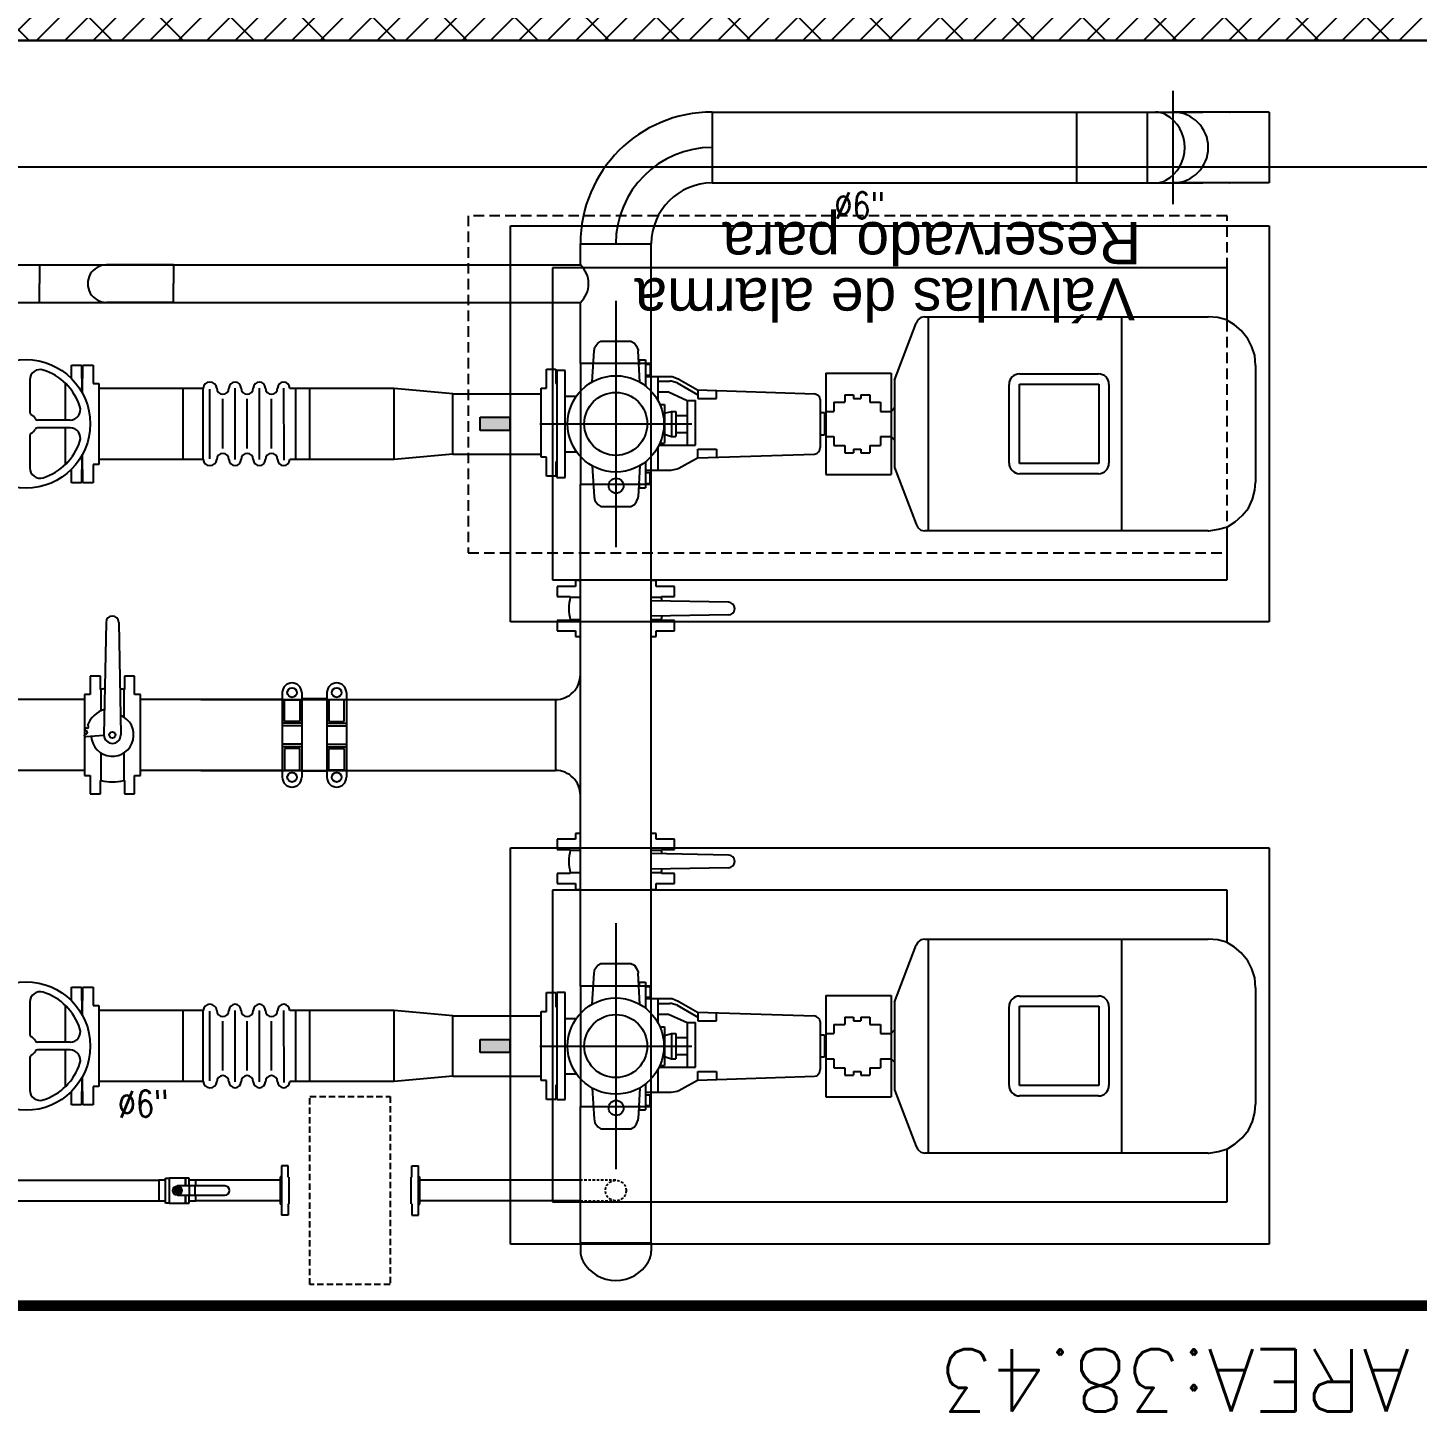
# Model space of a CAD drawing. Header units: millimetres. Extents: x 1478096 to 1808313, y 619971 to 762366.
# Drawn here: x 1517401 to 1520696, y 665550 to 668856 of the extents above; entities that cross this region are included whole.
import ezdxf

# ---------------------------------------------------------------- set-up
doc = ezdxf.new("R2010")
doc.units = ezdxf.units.MM
doc.header["$LTSCALE"] = 10
for name, pattern in [('CENTERX2', [4, 2.5, -0.5, 0.5, -0.5]), ('DASHED', [0.75, 0.5, -0.25]), ('HIDDEN', [0.19685, 0.11811, -0.07874])]:
    doc.linetypes.add(name, pattern=pattern)
for name, color, linetype in [('0_Estructura', 251, 'Continuous'), ('A-HATCH-BLOQUE', 241, 'Continuous'), ('COSTAN-CAM-EJES', 251, 'CENTERX2'), ('DC-ARQ-0 TEXTOS', 7, 'Continuous'), ('DC-ARQ-EQUIP. FIJO', 41, 'Continuous'), ('DC-ARQ-MURO BLOQUE', 181, 'Continuous')]:
    doc.layers.add(name, color=color, linetype=linetype)
doc.styles.add('COTAS', font='ROMANS.shx', dxfattribs={"width": 0.7})
doc.styles.get("Standard").update_dxf_attribs({"font": 'ARIAL.TTF'})

msp = doc.modelspace()

# ---------------------------------------------------------------- hatches: boundary and pattern name
at = {"layer": '0_Estructura'}
h = msp.add_hatch(dxfattribs=at)
h.set_pattern_fill('ANSI31', color=256, scale=37.5, angle=90, style=0)
h.set_pattern_definition([(135, (939091.97, 2624147.77), (-84.189901, -84.189901), [])])
h.paths.add_polyline_path([(1516295.045, 663826.47), (1525055.046, 663826.47), (1525055.046, 665324.185), (1524889.541, 665324.185), (1524889.541, 665824.185), (1524855.046, 665824.185), (1524855.046, 664026.47), (1516495.045, 664026.47), (1516495.046, 665824.185), (1516295.046, 665824.185)])
h.paths.add_polyline_path([(1516295.046, 665824.185), (1516495.046, 665824.185), (1516495.048, 668826.47), (1517495.048, 668826.47), (1517495.048, 672926.47), (1524855.046, 672926.47), (1524855.046, 665824.185), (1524889.541, 665824.185), (1524889.541, 666324.185), (1525055.046, 666324.185), (1525055.046, 673126.47), (1525055.046, 674325.343), (1524889.541, 674325.343), (1524889.541, 674825.343), (1524855.046, 674825.343), (1524855.046, 673126.47), (1517295.048, 673126.47), (1517295.048, 669026.47), (1516295.048, 669026.47)])
h.paths.add_polyline_path([(1522092.046, 675726.47), (1524855.046, 675726.47), (1524855.046, 675926.47), (1522092.046, 675926.47)], flags=17)
h.paths.add_polyline_path([(1524855.046, 679116.47), (1522092.046, 679116.47), (1522092.046, 678926.47), (1524855.046, 678926.47), (1524855.046, 674825.343), (1524889.541, 674825.343), (1524889.541, 675325.343), (1525055.046, 675325.343), (1525055.046, 680527.061), (1522092.045, 680527.061), (1522092.065, 680326.745), (1524855.046, 680327.033)])
h = msp.add_hatch(dxfattribs=at)
h.set_pattern_fill('ANSI31', color=256, scale=37.5, angle=-90, style=0)
h.set_pattern_definition([(315, (3472020.16, 1376323.13), (84.189901, 84.189901), [])])
h.paths.add_polyline_path([(1517495.048, 668826.47), (1524855.046, 668826.47), (1524855.046, 669026.47), (1517495.048, 669026.47)])
at = {"layer": 'A-HATCH-BLOQUE'}
h = msp.add_hatch(dxfattribs=at)
h.set_pattern_fill('ANSI31', color=256, scale=15, angle=180)
h.set_pattern_definition([(225, (3172020.15, 1376323.114), (33.6759605, -33.6759605), [])])
h.paths.add_polyline_path([(1517495.031, 669026.451), (1517495.031, 669301.068), (1517295.033, 669301.068), (1517295.033, 669026.451), (1516295.034, 669026.451), (1516295.031, 664046.451), (1516295.031, 663826.45), (1518734.535, 663826.451), (1518734.535, 664026.451), (1516495.031, 664026.451), (1516495.031, 668826.451), (1524895.032, 668826.451), (1524895.032, 665076.451), (1523095.04, 665076.451), (1523095.04, 664026.451), (1520734.535, 664026.451), (1520734.535, 663826.451), (1523347.081, 663826.451), (1523347.081, 664026.451), (1523295.04, 664026.451), (1523295.04, 664876.451), (1524895.032, 664876.522), (1524895.032, 664026.451), (1524847.081, 664026.45), (1524847.081, 663826.45), (1525095.037, 663826.451), (1525095.037, 664026.451), (1525095.037, 669026.451), (1525095.031, 680327.041), (1532495.033, 680327.036), (1532495.033, 681907.037), (1532295.033, 681907.037), (1532295.033, 680527.036), (1529200.03, 680527.038), (1529200.03, 681842.039), (1529000.03, 681842.039), (1529000.03, 680527.038), (1525095.031, 680527.041), (1525095.031, 685037.493), (1524895.031, 685037.493), (1524895.031, 684966.129), (1524895.031, 680527.041), (1522092.03, 680527.041), (1522092.03, 680116.451), (1522292.053, 680116.451), (1522292.053, 680326.746), (1524895.032, 680327.017), (1524895.032, 679116.451), (1522092.031, 679116.451), (1522092.031, 678926.451), (1524895.032, 678926.451), (1524895.032, 675926.451), (1522092.031, 675926.451), (1522092.031, 675726.451), (1524895.032, 675726.451), (1524895.032, 673126.451), (1522092.07, 673126.451), (1522092.07, 672926.451), (1523695.032, 672926.451), (1524895.032, 672926.451), (1524895.032, 669026.451)])
at = {"layer": 'DC-ARQ-EQUIP. FIJO'}
for points in [[(1518473.558, 667900.8), (1518473.558, 667932.05), (1518544.335, 667932.05), (1518544.335, 667900.8)], [(1518473.559, 666424.4), (1518473.559, 666455.65), (1518544.336, 666455.65), (1518544.336, 666424.4)]]:
    msp.add_hatch(color=256, dxfattribs=at).paths.add_polyline_path(points)

# ---------------------------------------------------------------- linework, layer by layer
at = {"layer": '0_Estructura'}
for p, q in [((1516495.048, 668826.47), (1524855.046, 668826.47)), ((1516795.048, 668526.47), (1524555.046, 668526.47))]:
    msp.add_line(p, q, dxfattribs=at)
at = {"layer": 'COSTAN-CAM-EJES', "const_width": 25}
msp.add_lwpolyline([(1478108.728, 665824.186), (1676824.92, 665824.186)], dxfattribs=at)
at = {"layer": 'DC-ARQ-EQUIP. FIJO', "ltscale": 0.3}
msp.add_line((1520116.846, 668706.426), (1520116.846, 668438.126), dxfattribs=at)
at = {"layer": 'DC-ARQ-EQUIP. FIJO'}
for p, q in [((1519024.046, 668656.425), (1520188.246, 668656.426)), ((1519024.046, 668656.425), (1520056.546, 668656.426)), ((1519024.046, 668656.425), (1519024.046, 668488.125)), ((1519888.246, 668656.426), (1520116.846, 668656.426)), ((1519888.246, 668656.426), (1519888.246, 668488.126)), ((1520056.546, 668488.126), (1520056.546, 668656.426)), ((1520056.546, 668656.426), (1520075.581, 668656.426)), ((1520345.446, 668656.426), (1520116.846, 668656.426)), ((1520250.825, 668656.426), (1520250.996, 668656.426)), ((1520345.446, 668656.426), (1520345.446, 668488.126)), ((1519024.046, 668488.125), (1520188.246, 668488.126)), ((1519024.046, 668488.125), (1520056.546, 668488.126)), ((1519888.246, 668488.126), (1520116.846, 668488.126)), ((1520056.546, 668488.126), (1520075.581, 668488.126)), ((1520345.446, 668488.126), (1520116.846, 668488.126)), ((1520250.842, 668488.126), (1520250.996, 668488.126)), ((1518711.296, 668293.675), (1518711.296, 668343.675)), ((1518711.296, 668343.675), (1518879.596, 668343.675)), ((1518879.596, 668059.325), (1518879.596, 668343.675)), ((1517277.393, 668293.659), (1517428.33, 668293.659)), ((1517405.05, 668293.649), (1518711.296, 668293.675)), ((1517428.33, 668293.659), (1517587.19, 668293.659)), ((1517428.33, 668293.659), (1517428.33, 668249.209)), ((1517746.05, 668293.659), (1517587.19, 668293.659)), ((1517746.05, 668293.659), (1517746.05, 668249.209)), ((1520245.446, 668286.426), (1518645.446, 668286.425)), ((1518645.446, 668286.425), (1518645.447, 667546.425)), ((1520245.446, 668162.496), (1520245.446, 668286.426)), ((1517428.33, 668204.759), (1517428.33, 668249.209)), ((1517746.05, 668204.759), (1517746.05, 668249.209)), ((1517277.393, 668204.759), (1517428.33, 668204.759)), ((1517405.05, 668204.749), (1518711.296, 668204.775)), ((1517428.33, 668204.759), (1517587.19, 668204.759)), ((1517746.05, 668204.759), (1517587.19, 668204.759)), ((1518711.296, 668059.325), (1518711.296, 668204.775)), ((1519456.95, 668020.282), (1519507.799, 668155.56)), ((1519511.636, 668163.236), (1519507.799, 668155.56)), ((1519519.311, 668168.512), (1519511.636, 668163.236)), ((1519528.906, 668170.431), (1519519.311, 668168.512)), ((1519528.906, 668170.431), (1520200.638, 668170.432)), ((1519536.581, 668170.431), (1519536.581, 667662.42)), ((1519995.515, 668170.432), (1519995.515, 667662.42)), ((1520223.664, 668168.513), (1520200.638, 668170.432)), ((1520244.291, 668163.236), (1520223.664, 668168.513)), ((1520263, 668151.243), (1520244.291, 668163.236)), ((1520279.31, 668137.812), (1520263, 668151.243)), ((1520294.661, 668118.623), (1520279.31, 668137.812)), ((1518739.734, 668016.166), (1518743.788, 668089.484)), ((1518743.788, 668089.484), (1518746.046, 668098.517)), ((1518746.046, 668098.517), (1518752.821, 668108.115)), ((1518752.821, 668108.115), (1518759.596, 668112.631)), ((1518759.596, 668112.631), (1518831.297, 668112.631)), ((1518831.297, 668112.631), (1518839.765, 668108.115)), ((1518839.765, 668108.115), (1518844.282, 668100.775)), ((1518844.282, 668100.775), (1518848.798, 668091.742)), ((1518848.798, 668091.742), (1518848.798, 668089.484)), ((1518852.692, 668015.294), (1518848.798, 668089.484)), ((1520304.255, 668099.435), (1520294.661, 668118.623)), ((1520311.45, 668078.328), (1520304.255, 668099.435)), ((1517504.246, 668024.092), (1517504.246, 668055.924)), ((1517504.246, 668055.924), (1517528.246, 668055.924)), ((1517528.246, 668055.924), (1517528.246, 668024.424)), ((1517531.246, 668024.424), (1517531.246, 668055.924)), ((1517531.246, 668055.924), (1517555.246, 668055.924)), ((1517555.246, 668055.924), (1517555.246, 668012.424)), ((1518879.596, 668059.325), (1518711.296, 668059.325)), ((1518711.296, 668059.325), (1518711.297, 667773.525)), ((1518849.924, 668068.038), (1518865.847, 668068.038)), ((1518850.52, 668068.038), (1518850.52, 668056.69)), ((1518865.847, 668068.038), (1518865.847, 668006.402)), ((1518865.847, 668058.057), (1518877.254, 668058.057)), ((1518877.254, 668058.057), (1518877.254, 668032.392)), ((1518879.597, 667773.525), (1518879.596, 668059.325)), ((1520313.369, 668054.822), (1520311.45, 668078.328)), ((1520313.369, 668054.822), (1520313.369, 667778.51)), ((1517405.396, 668020.973), (1517405.396, 667943.948)), ((1517528.246, 668024.424), (1517529.746, 668024.424)), ((1517529.746, 668024.424), (1517529.746, 667993.974)), ((1517529.746, 667990.14), (1517529.746, 668024.424)), ((1517529.746, 668024.424), (1517531.246, 668024.424)), ((1518631.14, 668001.487), (1518631.14, 668046.487)), ((1518631.14, 668046.487), (1518653.54, 668046.487)), ((1518653.54, 668046.487), (1518653.54, 668012.487)), ((1518675.102, 668043.425), (1518655.14, 668043.425)), ((1518655.14, 668043.425), (1518655.14, 667789.425)), ((1518675.102, 667789.425), (1518675.102, 668043.425)), ((1518865.847, 668032.392), (1518877.254, 668032.392)), ((1518925.02, 668028.114), (1518865.847, 668028.114)), ((1518895.434, 668028.114), (1518895.434, 667971.694)), ((1518929.297, 668028.114), (1518925.02, 668028.114)), ((1518943.556, 668022.411), (1518929.297, 668028.114)), ((1518944.625, 668022.411), (1518943.556, 668022.411)), ((1518944.625, 668022.411), (1518988.991, 667996.909)), ((1519293.334, 668036.669), (1519448.394, 668036.67)), ((1519293.334, 668036.669), (1519293.334, 667796.182)), ((1519448.394, 668036.67), (1519448.395, 667796.182)), ((1519753.483, 668035.154), (1519940.459, 668035.154)), ((1517490.246, 667998.974), (1517490.246, 668012.203)), ((1517490.246, 667925.574), (1517490.246, 667998.974)), ((1517529.746, 667993.974), (1517529.746, 667990.14)), ((1517555.246, 668012.424), (1517569.246, 668012.424)), ((1517569.246, 668012.424), (1517569.246, 667998.974)), ((1517769.246, 668000.574), (1517569.246, 668000.574)), ((1517569.246, 667998.974), (1517569.247, 667833.874)), ((1517769.247, 667832.274), (1517769.246, 668000.574)), ((1517816.2, 668000.574), (1517769.246, 668000.574)), ((1517816.201, 667832.274), (1517816.2, 668000.574)), ((1517832.586, 667833.754), (1517832.586, 667999.095)), ((1517892.178, 667831.832), (1517892.178, 668001.018)), ((1517949.847, 667831.832), (1517949.847, 668001.018)), ((1518008.898, 667830.118), (1518007.516, 668001.018)), ((1518069.246, 668000.575), (1518021.94, 668000.575)), ((1518036.247, 667832.275), (1518036.246, 668000.575)), ((1518269.246, 668000.575), (1518069.246, 668000.575)), ((1518069.247, 667832.275), (1518069.246, 668000.575)), ((1518269.247, 667832.275), (1518269.246, 668000.575)), ((1518408.946, 667987.925), (1518269.246, 668000.575)), ((1518408.946, 667987.925), (1518618.64, 667987.925)), ((1518408.947, 667844.925), (1518408.946, 667987.925)), ((1518618.64, 667837.487), (1518618.64, 668001.487)), ((1518618.64, 668001.487), (1518631.14, 668001.487)), ((1518653.54, 668012.487), (1518655.14, 668012.487)), ((1518655.14, 668012.487), (1518655.14, 667826.487)), ((1518895.434, 668017.777), (1518923.594, 668017.777)), ((1518895.434, 667992.112), (1518920.742, 667992.112)), ((1518920.742, 667992.112), (1518964.587, 667972.15)), ((1518926.446, 668017.777), (1518923.594, 668017.777)), ((1518940.704, 668013.499), (1518926.446, 668017.777)), ((1518940.704, 668013.499), (1518989.896, 667984.982)), ((1518988.991, 667996.909), (1519266.599, 667987.834)), ((1518989.896, 667996.389), (1518989.896, 667976.427)), ((1519034.482, 667976.427), (1519034.482, 667994.963)), ((1519270.877, 667986.408), (1519266.599, 667987.834)), ((1519456.95, 668020.282), (1519456.95, 667812.569)), ((1519728.484, 667823.178), (1519728.483, 668010.154)), ((1519752.949, 668010.688), (1519940.994, 668010.689)), ((1519752.949, 667822.643), (1519752.949, 668010.688)), ((1519940.994, 668010.689), (1519940.994, 667822.643)), ((1519965.459, 668010.154), (1519965.459, 667823.178)), ((1517863.343, 667858.207), (1517863.343, 667975.521)), ((1517921.012, 667858.207), (1517921.012, 667975.522)), ((1517978.681, 667858.207), (1517978.681, 667975.522)), ((1518675.102, 667982.13), (1518701.986, 667982.131)), ((1518900.135, 667962.169), (1518911.118, 667962.169)), ((1518911.118, 667962.169), (1518911.118, 667870.558)), ((1518964.587, 667972.15), (1518984.192, 667972.15)), ((1518964.587, 667972.15), (1518964.587, 667866.281)), ((1518984.193, 667866.281), (1518984.192, 667972.15)), ((1518989.896, 667976.427), (1519034.482, 667976.427)), ((1519275.155, 667983.557), (1519270.877, 667986.408)), ((1519279.076, 667979.279), (1519275.155, 667983.557)), ((1519280.501, 667973.932), (1519279.076, 667979.279)), ((1519280.501, 667973.932), (1519280.502, 667860.578)), ((1519312.939, 667967.872), (1519338.605, 667967.873)), ((1519312.939, 667967.872), (1519312.939, 667946.128)), ((1519338.605, 667984.983), (1519359.636, 667984.983)), ((1519338.605, 667984.983), (1519338.605, 667967.873)), ((1519359.636, 667984.983), (1519359.636, 667976.428)), ((1519359.636, 667976.428), (1519376.389, 667976.428)), ((1519376.389, 667984.983), (1519397.777, 667984.983)), ((1519376.389, 667984.983), (1519376.389, 667976.428)), ((1519397.777, 667984.983), (1519397.777, 667967.873)), ((1519397.777, 667967.873), (1519423.086, 667967.873)), ((1519423.086, 667967.873), (1519423.086, 667946.128)), ((1519448.395, 667946.128), (1519456.95, 667955.04)), ((1517500.795, 667925.574), (1517423.771, 667925.574)), ((1518473.558, 667900.8), (1518473.558, 667932.05)), ((1518473.558, 667932.05), (1518544.335, 667932.05)), ((1518544.335, 667932.05), (1518544.335, 667900.8)), ((1518911.118, 667941.851), (1518927.872, 667946.128)), ((1518927.872, 667946.128), (1518937.853, 667946.128)), ((1518927.872, 667946.128), (1518927.872, 667886.243)), ((1518937.853, 667946.128), (1518937.853, 667886.243)), ((1518937.853, 667936.504), (1518964.587, 667936.504)), ((1519280.501, 667943.277), (1519290.482, 667943.277)), ((1519290.482, 667943.277), (1519290.482, 667890.52)), ((1519293.334, 667932.226), (1519290.482, 667932.226)), ((1519293.334, 667946.128), (1519312.939, 667946.128)), ((1519423.086, 667946.128), (1519448.395, 667946.128)), ((1517405.397, 667888.9), (1517405.397, 667811.875)), ((1517500.795, 667907.274), (1517423.771, 667907.274)), ((1517490.247, 667833.874), (1517490.246, 667907.274)), ((1518544.335, 667900.8), (1518473.558, 667900.8)), ((1518911.118, 667891.946), (1518927.872, 667886.243)), ((1518937.853, 667896.224), (1518964.587, 667896.224)), ((1519280.501, 667890.52), (1519290.482, 667890.52)), ((1519290.482, 667900.501), (1519293.334, 667900.501)), ((1518895.434, 667861.157), (1518895.434, 667806.752)), ((1518898.099, 667866.281), (1518984.193, 667866.281)), ((1518900.081, 667870.558), (1518911.118, 667870.558)), ((1518927.872, 667886.243), (1518937.853, 667886.243)), ((1518989.896, 667836.338), (1518989.896, 667856.3)), ((1518989.896, 667856.3), (1519034.482, 667856.3)), ((1519034.482, 667856.3), (1519034.482, 667837.764)), ((1519279.076, 667854.874), (1519280.502, 667860.578)), ((1519293.334, 667886.243), (1519312.939, 667886.243)), ((1519312.939, 667886.243), (1519312.939, 667864.855)), ((1519312.939, 667864.855), (1519338.605, 667864.855)), ((1519338.605, 667864.855), (1519338.605, 667847.389)), ((1519359.636, 667856.3), (1519376.389, 667856.3)), ((1519359.636, 667856.3), (1519359.636, 667847.389)), ((1519376.389, 667856.3), (1519376.389, 667847.389)), ((1519397.777, 667864.855), (1519397.777, 667847.389)), ((1519397.777, 667864.855), (1519423.086, 667864.855)), ((1519423.086, 667886.243), (1519423.086, 667864.855)), ((1519423.086, 667886.243), (1519448.395, 667886.243)), ((1519448.395, 667886.243), (1519456.95, 667878.044)), ((1517490.247, 667820.645), (1517490.247, 667833.874)), ((1517529.747, 667842.709), (1517529.747, 667808.424)), ((1517529.747, 667838.874), (1517529.747, 667842.709)), ((1517529.747, 667808.424), (1517529.747, 667838.874)), ((1517569.247, 667833.874), (1517569.247, 667820.424)), ((1517769.247, 667832.274), (1517569.247, 667832.274)), ((1517816.201, 667832.274), (1517769.247, 667832.274)), ((1518069.247, 667832.275), (1518021.94, 667832.275)), ((1518269.247, 667832.275), (1518069.247, 667832.275)), ((1518408.947, 667844.925), (1518269.247, 667832.275)), ((1518408.947, 667844.925), (1518618.64, 667844.925)), ((1518631.14, 667837.487), (1518618.64, 667837.487)), ((1518631.14, 667792.487), (1518631.14, 667837.487)), ((1518655.14, 667826.487), (1518653.54, 667826.487)), ((1518653.54, 667826.487), (1518653.54, 667792.487)), ((1518675.102, 667850.24), (1518702.325, 667850.24)), ((1518865.848, 667826.449), (1518865.848, 667765.046)), ((1518944.625, 667811.029), (1518988.964, 667835.817)), ((1518988.964, 667835.817), (1519266.6, 667844.893)), ((1519266.6, 667844.893), (1519272.303, 667845.963)), ((1519272.303, 667845.963), (1519276.58, 667850.24)), ((1519276.58, 667850.24), (1519279.076, 667854.874)), ((1519338.605, 667847.389), (1519359.636, 667847.389)), ((1519376.389, 667847.389), (1519397.777, 667847.389)), ((1519940.994, 667822.643), (1519752.949, 667822.643)), ((1517504.247, 667776.924), (1517504.247, 667808.757)), ((1517528.247, 667808.424), (1517528.247, 667776.924)), ((1517529.747, 667808.424), (1517528.247, 667808.424)), ((1517531.247, 667808.424), (1517529.747, 667808.424)), ((1517531.247, 667776.924), (1517531.247, 667808.424)), ((1517569.247, 667820.424), (1517555.247, 667820.424)), ((1517555.247, 667820.424), (1517555.247, 667776.924)), ((1518653.54, 667792.487), (1518631.14, 667792.487)), ((1518655.14, 667789.425), (1518675.102, 667789.425)), ((1518739.734, 667816.684), (1518743.788, 667743.366)), ((1518852.692, 667817.557), (1518848.799, 667743.366)), ((1518865.848, 667806.752), (1518925.02, 667806.752)), ((1518865.848, 667800.692), (1518877.254, 667800.692)), ((1518877.254, 667775.027), (1518877.254, 667800.692)), ((1518925.02, 667806.752), (1518926.446, 667806.752)), ((1518926.446, 667806.752), (1518940.704, 667809.604)), ((1518940.704, 667809.604), (1518944.625, 667811.029)), ((1519293.334, 667796.182), (1519448.395, 667796.182)), ((1519456.95, 667812.569), (1519507.799, 667678.25)), ((1519940.459, 667798.178), (1519753.484, 667798.178)), ((1517528.247, 667776.924), (1517504.247, 667776.924)), ((1517555.247, 667776.924), (1517531.247, 667776.924)), ((1518711.297, 666582.439), (1518711.297, 667773.525)), ((1518711.297, 667773.525), (1518879.597, 667773.525)), ((1518849.936, 667765.046), (1518865.848, 667765.046)), ((1518850.52, 667776.161), (1518850.52, 667765.046)), ((1518865.848, 667775.027), (1518877.254, 667775.027)), ((1518879.597, 666582.439), (1518879.597, 667773.525)), ((1520306.174, 667737.735), (1520311.451, 667758.842)), ((1520311.451, 667758.842), (1520313.369, 667778.51)), ((1518743.788, 667743.366), (1518746.047, 667734.333)), ((1518746.047, 667734.333), (1518752.821, 667724.735)), ((1518752.821, 667724.735), (1518759.596, 667720.219)), ((1518831.297, 667720.219), (1518839.766, 667724.736)), ((1518839.766, 667724.736), (1518844.282, 667732.075)), ((1518844.282, 667732.075), (1518848.799, 667741.108)), ((1518848.799, 667741.108), (1518848.799, 667743.366)), ((1520296.58, 667716.628), (1520306.174, 667737.735)), ((1518759.596, 667720.219), (1518831.297, 667720.219)), ((1520264.919, 667684.008), (1520281.229, 667698.878)), ((1520281.229, 667698.878), (1520296.58, 667716.628)), ((1519507.799, 667678.25), (1519511.637, 667670.575)), ((1519511.637, 667670.575), (1519519.312, 667664.339)), ((1519519.312, 667664.339), (1519528.906, 667662.42)), ((1520200.638, 667662.421), (1519528.906, 667662.42)), ((1520200.638, 667662.421), (1520202.557, 667662.421)), ((1520202.557, 667662.421), (1520225.103, 667666.258)), ((1520225.103, 667666.258), (1520246.21, 667672.494)), ((1520245.447, 667546.426), (1520245.447, 667672.269)), ((1520246.21, 667672.494), (1520264.919, 667684.008)), ((1518645.447, 667546.425), (1520245.447, 667546.426)), ((1518699.447, 667530.725), (1518655.947, 667530.725)), ((1518655.947, 667530.725), (1518655.947, 667506.725)), ((1518711.297, 667544.725), (1518699.447, 667544.725)), ((1518699.447, 667544.725), (1518699.447, 667530.725)), ((1518891.447, 667544.725), (1518879.597, 667544.725)), ((1518891.447, 667530.725), (1518891.447, 667544.725)), ((1518934.947, 667530.725), (1518891.447, 667530.725)), ((1518934.947, 667506.725), (1518934.947, 667530.725)), ((1518655.947, 667506.725), (1518687.447, 667506.725)), ((1518687.447, 667506.725), (1518687.447, 667505.225)), ((1518687.447, 667505.225), (1518711.297, 667505.225)), ((1518879.597, 667505.225), (1518903.447, 667505.225)), ((1519062.447, 667493.225), (1518879.597, 667496.649)), ((1518903.447, 667506.725), (1518934.947, 667506.725)), ((1518903.447, 667505.225), (1518903.447, 667506.725)), ((1519062.447, 667463.225), (1518879.597, 667459.801)), ((1517586.189, 667445.224), (1517581.19, 667178.224)), ((1517616.189, 667445.224), (1517621.19, 667178.224)), ((1518687.447, 667449.725), (1518655.947, 667449.725)), ((1518655.947, 667449.725), (1518655.947, 667425.725)), ((1518655.947, 667425.725), (1518699.447, 667425.725)), ((1518711.297, 667451.225), (1518687.447, 667451.225)), ((1518687.447, 667451.225), (1518687.447, 667449.725)), ((1518699.447, 667425.725), (1518699.447, 667411.725)), ((1518903.447, 667451.225), (1518879.597, 667451.225)), ((1518891.447, 667411.725), (1518891.447, 667425.725)), ((1518891.447, 667425.725), (1518934.947, 667425.725)), ((1518903.447, 667449.725), (1518903.447, 667451.225)), ((1518934.947, 667449.725), (1518903.447, 667449.725)), ((1518934.947, 667425.725), (1518934.947, 667449.725)), ((1518699.447, 667411.725), (1518711.297, 667411.725)), ((1518879.597, 667411.725), (1518891.447, 667411.725)), ((1517572.689, 667317.724), (1517548.689, 667317.724)), ((1517548.689, 667317.724), (1517548.689, 667274.224)), ((1517572.689, 667286.224), (1517572.689, 667317.724)), ((1517653.689, 667317.724), (1517629.689, 667317.724)), ((1517629.689, 667317.724), (1517629.689, 667286.224)), ((1517653.689, 667274.224), (1517653.689, 667317.724)), ((1517534.689, 667262.374), (1517333.877, 667262.374)), ((1517548.689, 667274.224), (1517534.689, 667274.224)), ((1517534.689, 667274.224), (1517534.689, 667260.774)), ((1517534.689, 667260.774), (1517534.69, 667095.674)), ((1517574.189, 667286.224), (1517572.689, 667286.224)), ((1517574.189, 667235.698), (1517574.189, 667286.224)), ((1517629.689, 667286.224), (1517628.189, 667286.224)), ((1517628.189, 667286.224), (1517628.189, 667255.774)), ((1517667.689, 667274.224), (1517653.689, 667274.224)), ((1517667.689, 667260.774), (1517667.689, 667274.224)), ((1518004.289, 667262.375), (1517667.689, 667262.374)), ((1517667.69, 667095.674), (1517667.689, 667260.774)), ((1517811.197, 667262.374), (1518652.697, 667262.375)), ((1518004.289, 667278.681), (1518004.29, 667077.768)), ((1518009.217, 667209.995), (1518009.217, 667261.91)), ((1518009.217, 667261.91), (1518045.906, 667261.91)), ((1518045.906, 667261.91), (1518045.906, 667209.995)), ((1518050.377, 667278.681), (1518050.377, 667077.768)), ((1518110.202, 667263.988), (1518050.377, 667263.988)), ((1518110.202, 667278.681), (1518110.202, 667077.768)), ((1518151.361, 667261.91), (1518114.673, 667261.91)), ((1518114.673, 667261.91), (1518114.673, 667209.995)), ((1518151.362, 667209.995), (1518151.361, 667261.91)), ((1518156.289, 667278.681), (1518156.29, 667077.768)), ((1518652.697, 667262.375), (1518652.697, 667094.075)), ((1517628.189, 667255.774), (1517628.189, 667220.9)), ((1518050.377, 667206.177), (1518004.29, 667206.177)), ((1518050.377, 667200.07), (1518004.29, 667200.07)), ((1518045.906, 667209.995), (1518009.217, 667209.995)), ((1518110.202, 667206.177), (1518156.29, 667206.177)), ((1518110.202, 667200.07), (1518156.29, 667200.07)), ((1518114.673, 667209.995), (1518151.362, 667209.995)), ((1517581.242, 667176.772), (1517537.857, 667173.614)), ((1517574.19, 667100.674), (1517574.19, 667135.548)), ((1517628.19, 667135.548), (1517628.19, 667070.224)), ((1518050.377, 667156.38), (1518004.29, 667156.38)), ((1518050.377, 667150.272), (1518004.29, 667150.272)), ((1518045.906, 667146.455), (1518009.218, 667146.455)), ((1518009.218, 667146.455), (1518009.218, 667094.539)), ((1518045.906, 667094.54), (1518045.906, 667146.455)), ((1518110.202, 667156.38), (1518156.29, 667156.38)), ((1518110.202, 667150.272), (1518156.29, 667150.272)), ((1518114.673, 667146.455), (1518151.362, 667146.455)), ((1518114.673, 667094.54), (1518114.673, 667146.455)), ((1518151.362, 667146.455), (1518151.362, 667094.54)), ((1517534.69, 667095.674), (1517534.69, 667082.224)), ((1517574.19, 667070.224), (1517574.19, 667100.674)), ((1517667.69, 667082.224), (1517667.69, 667095.674)), ((1517534.69, 667094.074), (1517333.877, 667094.074)), ((1517534.69, 667082.224), (1517548.69, 667082.224)), ((1517548.69, 667082.224), (1517548.69, 667038.724)), ((1517572.69, 667038.724), (1517572.69, 667070.224)), ((1517572.69, 667070.224), (1517574.19, 667070.224)), ((1517628.19, 667070.224), (1517629.69, 667070.224)), ((1517629.69, 667070.224), (1517629.69, 667038.724)), ((1517653.69, 667038.724), (1517653.69, 667082.224)), ((1517653.69, 667082.224), (1517667.69, 667082.224)), ((1518004.29, 667094.075), (1517667.69, 667094.074)), ((1517811.197, 667094.074), (1518652.697, 667094.075)), ((1518009.218, 667094.539), (1518045.906, 667094.54)), ((1518110.202, 667092.461), (1518050.377, 667092.461)), ((1518151.362, 667094.54), (1518114.673, 667094.54)), ((1517548.69, 667038.724), (1517572.69, 667038.724)), ((1517629.69, 667038.724), (1517653.69, 667038.724)), ((1518699.447, 666930.725), (1518655.947, 666930.725)), ((1518655.947, 666930.725), (1518655.947, 666906.725)), ((1518711.297, 666944.725), (1518699.447, 666944.725)), ((1518699.447, 666944.725), (1518699.447, 666930.725)), ((1518891.447, 666944.725), (1518879.597, 666944.725)), ((1518891.447, 666930.725), (1518891.447, 666944.725)), ((1518934.947, 666930.725), (1518891.447, 666930.725)), ((1518934.947, 666906.725), (1518934.947, 666930.725)), ((1518655.947, 666906.725), (1518687.447, 666906.725)), ((1518687.447, 666906.725), (1518687.447, 666905.225)), ((1518687.447, 666905.225), (1518711.297, 666905.225)), ((1518879.597, 666905.225), (1518903.447, 666905.225)), ((1519062.447, 666893.225), (1518879.597, 666896.649)), ((1518903.447, 666906.725), (1518934.947, 666906.725)), ((1518903.447, 666905.225), (1518903.447, 666906.725)), ((1518687.447, 666849.725), (1518655.947, 666849.725)), ((1518655.947, 666849.725), (1518655.947, 666825.725)), ((1518711.297, 666851.225), (1518687.447, 666851.225)), ((1518687.447, 666851.225), (1518687.447, 666849.725)), ((1519062.447, 666863.225), (1518879.597, 666859.801)), ((1518903.447, 666851.225), (1518879.597, 666851.225)), ((1518903.447, 666849.725), (1518903.447, 666851.225)), ((1518934.947, 666849.725), (1518903.447, 666849.725)), ((1518934.947, 666825.725), (1518934.947, 666849.725)), ((1520245.447, 666810.026), (1518645.447, 666810.025)), ((1518645.447, 666810.025), (1518645.448, 666070.025)), ((1518655.947, 666825.725), (1518699.447, 666825.725)), ((1518699.447, 666825.725), (1518699.447, 666811.725)), ((1518699.447, 666811.725), (1518711.297, 666811.725)), ((1518879.597, 666811.725), (1518891.447, 666811.725)), ((1518891.447, 666811.725), (1518891.447, 666825.725)), ((1518891.447, 666825.725), (1518934.947, 666825.725)), ((1520245.447, 666686.096), (1520245.447, 666810.026)), ((1519456.951, 666543.882), (1519507.8, 666679.16)), ((1519511.637, 666686.836), (1519507.8, 666679.16)), ((1519519.313, 666692.112), (1519511.637, 666686.836)), ((1519528.907, 666694.031), (1519519.313, 666692.112)), ((1519528.907, 666694.031), (1520200.639, 666694.032)), ((1519536.582, 666694.031), (1519536.582, 666186.02)), ((1519995.516, 666694.032), (1519995.516, 666186.02)), ((1520223.665, 666692.113), (1520200.639, 666694.032)), ((1520244.292, 666686.836), (1520223.665, 666692.113)), ((1520263.001, 666674.843), (1520244.292, 666686.836)), ((1520279.311, 666661.412), (1520263.001, 666674.843)), ((1518752.822, 666631.715), (1518759.597, 666636.231)), ((1518759.597, 666636.231), (1518831.298, 666636.231)), ((1518831.298, 666636.231), (1518839.766, 666631.715)), ((1520294.662, 666642.223), (1520279.311, 666661.412)), ((1520304.256, 666623.035), (1520294.662, 666642.223)), ((1518739.735, 666539.766), (1518743.789, 666613.084)), ((1518743.789, 666613.084), (1518746.047, 666622.117)), ((1518746.047, 666622.117), (1518752.822, 666631.715)), ((1518839.766, 666631.715), (1518844.283, 666624.375)), ((1518844.283, 666624.375), (1518848.799, 666615.342)), ((1518848.799, 666615.342), (1518848.799, 666613.084)), ((1518852.693, 666538.894), (1518848.799, 666613.084)), ((1520311.451, 666601.928), (1520304.256, 666623.035)), ((1520313.37, 666578.422), (1520311.451, 666601.928)), ((1517504.247, 666547.692), (1517504.247, 666579.524)), ((1517504.247, 666579.524), (1517528.247, 666579.524)), ((1517528.247, 666579.524), (1517528.247, 666548.024)), ((1517531.247, 666548.024), (1517531.247, 666579.524)), ((1517531.247, 666579.524), (1517555.247, 666579.524)), ((1517555.247, 666579.524), (1517555.247, 666536.024)), ((1518631.141, 666522.268), (1518631.141, 666567.268)), ((1518631.141, 666567.268), (1518653.541, 666567.268)), ((1518653.541, 666567.268), (1518653.541, 666533.268)), ((1518675.103, 666567.025), (1518655.141, 666567.025)), ((1518655.141, 666567.025), (1518655.141, 666313.025)), ((1518675.103, 666313.025), (1518675.103, 666567.025)), ((1518879.597, 666582.439), (1518711.297, 666582.439)), ((1518711.297, 666582.439), (1518711.298, 666296.639)), ((1518849.925, 666591.638), (1518865.848, 666591.638)), ((1518850.521, 666591.638), (1518850.521, 666580.29)), ((1518865.848, 666591.638), (1518865.848, 666530.002)), ((1518865.848, 666581.657), (1518877.255, 666581.657)), ((1518877.255, 666581.657), (1518877.255, 666555.992)), ((1518879.598, 666296.639), (1518879.597, 666582.439)), ((1520313.37, 666578.422), (1520313.37, 666302.11)), ((1517405.397, 666544.573), (1517405.397, 666467.548)), ((1517490.247, 666522.574), (1517490.247, 666535.803)), ((1517528.247, 666548.024), (1517529.747, 666548.024)), ((1517529.747, 666548.024), (1517529.747, 666517.574)), ((1517529.747, 666513.74), (1517529.747, 666548.024)), ((1517529.747, 666548.024), (1517531.247, 666548.024)), ((1517555.247, 666536.024), (1517569.247, 666536.024)), ((1517569.247, 666536.024), (1517569.247, 666522.574)), ((1518653.541, 666533.268), (1518655.141, 666533.268)), ((1518655.141, 666533.268), (1518655.141, 666347.268)), ((1518865.848, 666555.992), (1518877.255, 666555.992)), ((1518925.021, 666551.714), (1518865.848, 666551.714)), ((1518895.435, 666551.714), (1518895.435, 666495.294)), ((1518895.435, 666541.377), (1518923.595, 666541.377)), ((1518926.447, 666541.377), (1518923.595, 666541.377)), ((1518929.298, 666551.714), (1518925.021, 666551.714)), ((1518940.705, 666537.099), (1518926.447, 666541.377)), ((1518943.557, 666546.011), (1518929.298, 666551.714)), ((1518940.705, 666537.099), (1518989.897, 666508.582)), ((1518944.626, 666546.011), (1518943.557, 666546.011)), ((1518944.626, 666546.011), (1518988.992, 666520.509)), ((1519293.335, 666560.269), (1519448.395, 666560.27)), ((1519293.335, 666560.269), (1519293.335, 666319.782)), ((1519448.395, 666560.27), (1519448.396, 666319.782)), ((1519456.951, 666543.882), (1519456.951, 666336.169)), ((1519728.485, 666346.778), (1519728.484, 666533.754)), ((1519752.95, 666534.288), (1519940.995, 666534.289)), ((1519752.95, 666346.243), (1519752.95, 666534.288)), ((1519753.484, 666558.754), (1519940.46, 666558.754)), ((1519940.995, 666534.289), (1519940.995, 666346.243)), ((1519965.46, 666533.754), (1519965.46, 666346.778)), ((1517490.247, 666449.174), (1517490.247, 666522.574)), ((1517529.747, 666517.574), (1517529.747, 666513.74)), ((1517769.247, 666524.174), (1517569.247, 666524.174)), ((1517569.247, 666522.574), (1517569.248, 666357.474)), ((1517769.248, 666355.874), (1517769.247, 666524.174)), ((1517816.201, 666524.174), (1517769.247, 666524.174)), ((1517816.202, 666355.874), (1517816.201, 666524.174)), ((1517832.587, 666357.354), (1517832.587, 666522.695)), ((1517892.179, 666355.432), (1517892.179, 666524.618)), ((1517949.848, 666355.432), (1517949.848, 666524.618)), ((1518008.899, 666353.718), (1518007.517, 666524.618)), ((1518069.247, 666524.175), (1518021.941, 666524.175)), ((1518036.248, 666355.875), (1518036.247, 666524.175)), ((1518269.247, 666524.175), (1518069.247, 666524.175)), ((1518069.248, 666355.875), (1518069.247, 666524.175)), ((1518408.947, 666511.525), (1518269.247, 666524.175)), ((1518269.248, 666355.875), (1518269.247, 666524.175)), ((1518408.947, 666511.525), (1518618.641, 666511.525)), ((1518408.948, 666368.525), (1518408.947, 666511.525)), ((1518618.641, 666358.268), (1518618.641, 666522.268)), ((1518618.641, 666522.268), (1518631.141, 666522.268)), ((1518675.103, 666505.73), (1518701.987, 666505.731)), ((1518895.435, 666515.712), (1518920.743, 666515.712)), ((1518920.743, 666515.712), (1518964.588, 666495.75)), ((1518988.992, 666520.509), (1519266.6, 666511.434)), ((1518989.897, 666519.989), (1518989.897, 666500.027)), ((1518989.897, 666500.027), (1519034.483, 666500.027)), ((1519034.483, 666500.027), (1519034.483, 666518.563)), ((1519270.878, 666510.008), (1519266.6, 666511.434)), ((1519275.156, 666507.157), (1519270.878, 666510.008)), ((1519279.077, 666502.879), (1519275.156, 666507.157)), ((1519280.502, 666497.532), (1519279.077, 666502.879)), ((1519338.606, 666508.583), (1519359.637, 666508.583)), ((1519338.606, 666508.583), (1519338.606, 666491.473)), ((1519359.637, 666508.583), (1519359.637, 666500.028)), ((1519359.637, 666500.028), (1519376.39, 666500.028)), ((1519376.39, 666508.583), (1519397.778, 666508.583)), ((1519376.39, 666508.583), (1519376.39, 666500.028)), ((1519397.778, 666508.583), (1519397.778, 666491.473)), ((1517863.344, 666381.807), (1517863.344, 666499.121)), ((1517921.013, 666381.807), (1517921.013, 666499.122)), ((1517978.682, 666381.807), (1517978.682, 666499.122)), ((1518900.136, 666485.769), (1518911.119, 666485.769)), ((1518911.119, 666485.769), (1518911.119, 666394.158)), ((1518911.119, 666465.451), (1518927.873, 666469.728)), ((1518927.873, 666469.728), (1518937.854, 666469.728)), ((1518927.873, 666469.728), (1518927.873, 666409.843)), ((1518937.854, 666469.728), (1518937.854, 666409.843)), ((1518964.588, 666495.75), (1518984.193, 666495.75)), ((1518964.588, 666495.75), (1518964.588, 666389.881)), ((1518984.194, 666389.881), (1518984.193, 666495.75)), ((1519280.502, 666497.532), (1519280.503, 666384.178)), ((1519280.502, 666466.877), (1519290.483, 666466.877)), ((1519290.483, 666466.877), (1519290.483, 666414.12)), ((1519293.335, 666469.728), (1519312.94, 666469.728)), ((1519312.94, 666491.472), (1519338.606, 666491.473)), ((1519312.94, 666491.472), (1519312.94, 666469.728)), ((1519397.778, 666491.473), (1519423.087, 666491.473)), ((1519423.087, 666491.473), (1519423.087, 666469.728)), ((1519423.087, 666469.728), (1519448.396, 666469.728)), ((1519448.396, 666469.728), (1519456.951, 666478.64)), ((1517500.796, 666449.174), (1517423.772, 666449.174)), ((1518473.559, 666424.4), (1518473.559, 666455.65)), ((1518473.559, 666455.65), (1518544.336, 666455.65)), ((1518544.336, 666455.65), (1518544.336, 666424.4)), ((1518937.854, 666460.104), (1518964.588, 666460.104)), ((1519293.335, 666455.826), (1519290.483, 666455.826)), ((1517405.398, 666412.5), (1517405.398, 666335.475)), ((1517500.796, 666430.874), (1517423.772, 666430.874)), ((1517490.248, 666357.474), (1517490.248, 666430.874)), ((1518544.336, 666424.4), (1518473.559, 666424.4)), ((1518911.119, 666415.546), (1518927.873, 666409.843)), ((1518927.873, 666409.843), (1518937.854, 666409.843)), ((1518937.854, 666419.824), (1518964.588, 666419.824)), ((1519280.502, 666414.12), (1519290.483, 666414.12)), ((1519290.483, 666424.101), (1519293.335, 666424.101)), ((1519293.335, 666409.843), (1519312.94, 666409.843)), ((1519312.94, 666409.843), (1519312.94, 666388.455)), ((1519423.087, 666409.843), (1519423.087, 666388.455)), ((1519423.087, 666409.843), (1519448.396, 666409.843)), ((1519448.396, 666409.843), (1519456.951, 666401.644)), ((1518408.948, 666368.525), (1518269.248, 666355.875)), ((1518408.948, 666368.525), (1518618.641, 666368.525)), ((1518675.103, 666373.84), (1518702.326, 666373.84)), ((1518895.435, 666384.757), (1518895.435, 666330.352)), ((1518898.1, 666389.881), (1518984.194, 666389.881)), ((1518900.082, 666394.158), (1518911.119, 666394.158)), ((1518988.965, 666359.417), (1519266.601, 666368.493)), ((1518989.897, 666359.938), (1518989.897, 666379.9)), ((1518989.897, 666379.9), (1519034.483, 666379.9)), ((1519034.483, 666379.9), (1519034.483, 666361.364)), ((1519266.601, 666368.493), (1519272.304, 666369.563)), ((1519272.304, 666369.563), (1519276.581, 666373.84)), ((1519276.581, 666373.84), (1519279.077, 666378.474)), ((1519279.077, 666378.474), (1519280.503, 666384.178)), ((1519312.94, 666388.455), (1519338.606, 666388.455)), ((1519338.606, 666388.455), (1519338.606, 666370.989)), ((1519338.606, 666370.989), (1519359.637, 666370.989)), ((1519359.637, 666379.9), (1519376.39, 666379.9)), ((1519359.637, 666379.9), (1519359.637, 666370.989)), ((1519376.39, 666379.9), (1519376.39, 666370.989)), ((1519376.39, 666370.989), (1519397.778, 666370.989)), ((1519397.778, 666388.455), (1519397.778, 666370.989)), ((1519397.778, 666388.455), (1519423.087, 666388.455)), ((1517490.248, 666344.245), (1517490.248, 666357.474)), ((1517529.748, 666366.309), (1517529.748, 666332.024)), ((1517529.748, 666362.474), (1517529.748, 666366.309)), ((1517529.748, 666332.024), (1517529.748, 666362.474)), ((1517569.248, 666344.024), (1517555.248, 666344.024)), ((1517555.248, 666344.024), (1517555.248, 666300.524)), ((1517569.248, 666357.474), (1517569.248, 666344.024)), ((1517769.248, 666355.874), (1517569.248, 666355.874)), ((1517816.202, 666355.874), (1517769.248, 666355.874)), ((1518069.248, 666355.875), (1518021.941, 666355.875)), ((1518269.248, 666355.875), (1518069.248, 666355.875)), ((1518631.141, 666358.268), (1518618.641, 666358.268)), ((1518631.141, 666313.268), (1518631.141, 666358.268)), ((1518655.141, 666347.268), (1518653.541, 666347.268)), ((1518653.541, 666347.268), (1518653.541, 666313.268)), ((1518739.735, 666340.284), (1518743.789, 666266.966)), ((1518852.693, 666341.157), (1518848.8, 666266.966)), ((1518865.849, 666350.049), (1518865.849, 666288.646)), ((1518940.705, 666333.204), (1518944.626, 666334.629)), ((1518944.626, 666334.629), (1518988.965, 666359.417)), ((1519456.951, 666336.169), (1519507.8, 666201.85)), ((1519940.995, 666346.243), (1519752.95, 666346.243)), ((1517504.248, 666300.524), (1517504.248, 666332.357)), ((1517528.248, 666332.024), (1517528.248, 666300.524)), ((1517529.748, 666332.024), (1517528.248, 666332.024)), ((1517531.248, 666332.024), (1517529.748, 666332.024)), ((1517531.248, 666300.524), (1517531.248, 666332.024)), ((1518653.541, 666313.268), (1518631.141, 666313.268)), ((1518655.141, 666313.025), (1518675.103, 666313.025)), ((1518865.849, 666330.352), (1518925.021, 666330.352)), ((1518865.849, 666324.292), (1518877.255, 666324.292)), ((1518877.255, 666298.627), (1518877.255, 666324.292)), ((1518925.021, 666330.352), (1518926.447, 666330.352)), ((1518926.447, 666330.352), (1518940.705, 666333.204)), ((1519293.335, 666319.782), (1519448.396, 666319.782)), ((1519940.46, 666321.778), (1519753.485, 666321.778)), ((1520311.452, 666282.442), (1520313.37, 666302.11)), ((1517528.248, 666300.524), (1517504.248, 666300.524)), ((1517555.248, 666300.524), (1517531.248, 666300.524)), ((1518711.298, 665972.684), (1518711.298, 666296.639)), ((1518711.298, 666296.639), (1518879.598, 666296.639)), ((1518849.937, 666288.646), (1518865.849, 666288.646)), ((1518850.521, 666299.761), (1518850.521, 666288.646)), ((1518865.849, 666298.627), (1518877.255, 666298.627)), ((1518879.598, 665972.684), (1518879.598, 666296.639)), ((1520306.175, 666261.335), (1520311.452, 666282.442)), ((1518743.789, 666266.966), (1518746.048, 666257.933)), ((1518746.048, 666257.933), (1518752.822, 666248.335)), ((1518752.822, 666248.335), (1518759.597, 666243.819)), ((1518759.597, 666243.819), (1518831.298, 666243.819)), ((1518831.298, 666243.819), (1518839.767, 666248.336)), ((1518839.767, 666248.336), (1518844.283, 666255.675)), ((1518844.283, 666255.675), (1518848.8, 666264.708)), ((1518848.8, 666264.708), (1518848.8, 666266.966)), ((1520281.23, 666222.478), (1520296.581, 666240.228)), ((1520296.581, 666240.228), (1520306.175, 666261.335)), ((1520246.211, 666196.094), (1520264.92, 666207.608)), ((1520264.92, 666207.608), (1520281.23, 666222.478)), ((1519507.8, 666201.85), (1519511.638, 666194.175)), ((1519511.638, 666194.175), (1519519.313, 666187.939)), ((1519519.313, 666187.939), (1519528.907, 666186.02)), ((1520200.639, 666186.021), (1519528.907, 666186.02)), ((1520200.639, 666186.021), (1520202.558, 666186.021)), ((1520202.558, 666186.021), (1520225.104, 666189.858)), ((1520225.104, 666189.858), (1520246.211, 666196.094)), ((1520245.448, 666070.026), (1520245.448, 666195.869)), ((1518018.198, 666155.875), (1518002.298, 666155.875)), ((1518002.298, 666155.875), (1518002.298, 666038.375)), ((1518018.198, 666128.875), (1518018.198, 666155.875)), ((1518311.398, 666155.875), (1518327.298, 666155.875)), ((1518311.398, 666128.875), (1518311.398, 666155.875)), ((1518327.298, 666038.375), (1518327.298, 666155.875)), ((1517170.082, 666121.565), (1517711.311, 666121.565)), ((1517727.403, 666121.565), (1517711.311, 666121.565)), ((1517711.311, 666121.565), (1517711.311, 666072.684)), ((1517727.403, 666067.446), (1517727.403, 666126.803)), ((1517727.403, 666126.803), (1517735.752, 666126.803)), ((1517735.752, 666126.803), (1517735.752, 666067.446)), ((1517774.857, 666126.803), (1517735.752, 666126.803)), ((1517735.752, 666126.803), (1517735.752, 666067.446)), ((1517751.813, 666103.172), (1517748.321, 666097.124)), ((1517758.796, 666103.172), (1517751.813, 666103.172)), ((1517868.089, 666107.941), (1517755.304, 666107.94)), ((1517762.287, 666097.124), (1517758.796, 666103.172)), ((1517783.206, 666126.803), (1517774.857, 666126.803)), ((1517774.857, 666126.803), (1517774.857, 666107.941)), ((1517774.857, 666107.941), (1517774.857, 666126.803)), ((1517783.206, 666107.941), (1517783.206, 666126.803)), ((1517799.298, 666121.565), (1517783.206, 666121.565)), ((1517784.395, 666086.308), (1517784.395, 666107.941)), ((1517999.298, 666121.565), (1517797.446, 666121.565)), ((1517797.455, 666086.308), (1517797.455, 666107.941)), ((1517799.298, 666107.941), (1517799.298, 666121.565)), ((1517999.298, 666129.625), (1517999.298, 666064.625)), ((1518002.298, 666129.625), (1517999.298, 666129.625)), ((1518019.798, 666128.875), (1518018.198, 666128.875)), ((1518019.798, 666128.875), (1518019.798, 666065.375)), ((1518309.798, 666128.875), (1518311.398, 666128.875)), ((1518309.798, 666065.375), (1518309.798, 666128.875)), ((1518327.298, 666129.625), (1518330.298, 666129.625)), ((1518711.298, 666121.566), (1518327.298, 666121.566)), ((1518330.298, 666064.625), (1518330.298, 666129.625)), ((1517170.082, 666072.683), (1517711.311, 666072.684)), ((1517711.311, 666072.684), (1517727.403, 666072.684)), ((1517748.321, 666097.124), (1517751.813, 666091.077)), ((1517751.813, 666091.077), (1517758.796, 666091.077)), ((1517755.304, 666086.308), (1517868.089, 666086.309)), ((1517758.796, 666091.077), (1517762.287, 666097.124)), ((1517774.857, 666086.308), (1517774.857, 666067.446)), ((1517774.857, 666067.446), (1517774.857, 666086.308)), ((1517783.206, 666067.446), (1517783.206, 666086.308)), ((1517783.206, 666072.684), (1517799.298, 666072.684)), ((1517799.298, 666072.684), (1517799.298, 666086.308)), ((1517999.298, 666072.684), (1517799.298, 666072.684)), ((1518711.298, 666072.684), (1518330.298, 666072.684)), ((1518645.448, 666070.025), (1520245.448, 666070.026)), ((1517735.752, 666067.446), (1517727.403, 666067.446)), ((1517735.752, 666067.446), (1517774.857, 666067.446)), ((1517774.857, 666067.446), (1517783.206, 666067.446)), ((1518002.298, 666064.625), (1517999.298, 666064.625)), ((1518018.198, 666038.375), (1518002.298, 666038.375)), ((1518019.798, 666065.375), (1518018.198, 666065.375)), ((1518018.198, 666065.375), (1518018.198, 666038.375)), ((1518309.798, 666065.375), (1518311.398, 666065.375)), ((1518311.398, 666065.375), (1518311.398, 666038.375)), ((1518311.398, 666038.375), (1518327.298, 666038.375)), ((1518327.298, 666064.625), (1518330.298, 666064.625)), ((1518711.298, 665972.684), (1518879.598, 665972.684)), ((1518711.298, 665972.684), (1518711.298, 665953.649)), ((1518879.598, 665972.684), (1518879.598, 665953.649))]:
    msp.add_line(p, q, dxfattribs=at)
at = {"layer": 'DC-ARQ-EQUIP. FIJO', "linetype": 'DASHED', "ltscale": 5}
for p, q in [((1520245.431, 668410.431), (1518445.431, 668410.43)), ((1518445.431, 668410.43), (1518445.431, 667610.43)), ((1520245.431, 667610.431), (1520245.431, 668410.431)), ((1518445.431, 667610.43), (1520245.431, 667610.431))]:
    msp.add_line(p, q, dxfattribs=at)
at = {"layer": 'DC-ARQ-EQUIP. FIJO', "ltscale": 0.1}
for p, q in [((1518545.446, 668386.425), (1520345.446, 668386.426)), ((1518545.447, 667446.425), (1518545.446, 668386.425)), ((1520345.446, 668386.426), (1520345.447, 667446.426)), ((1520345.447, 667446.426), (1518545.447, 667446.425)), ((1518545.447, 666910.025), (1520345.447, 666910.026)), ((1518545.448, 665970.025), (1518545.447, 666910.025)), ((1520345.447, 666910.026), (1520345.448, 665970.026)), ((1520345.448, 665970.026), (1518545.448, 665970.025))]:
    msp.add_line(p, q, dxfattribs=at)
at = {"layer": 'DC-ARQ-EQUIP. FIJO', "ltscale": 0.5}
for p, q in [((1518795.446, 668208.318), (1518795.447, 667624.046)), ((1518615.378, 667916.425), (1518975.515, 667916.425)), ((1518795.447, 666731.918), (1518795.448, 666147.646)), ((1518615.379, 666440.025), (1518975.516, 666440.025))]:
    msp.add_line(p, q, dxfattribs=at)
at = {"layer": 'DC-ARQ-EQUIP. FIJO', "linetype": 'DASHED', "ltscale": 3}
for p, q in [((1518069.798, 666320.125), (1518259.798, 666320.125)), ((1518069.798, 665874.125), (1518069.798, 666320.125)), ((1518259.798, 666320.125), (1518259.798, 665874.125)), ((1518259.798, 665874.125), (1518069.798, 665874.125))]:
    msp.add_line(p, q, dxfattribs=at)
at = {"layer": 'DC-ARQ-EQUIP. FIJO', "linetype": 'HIDDEN', "ltscale": 5}
for p, q in [((1518795.448, 666121.566), (1518711.298, 666121.566)), ((1518711.298, 666072.684), (1518795.448, 666072.684))]:
    msp.add_line(p, q, dxfattribs=at)
at = {"layer": 'DC-ARQ-EQUIP. FIJO'}
for centre, radius in [((1517396.246, 667916.424), 152.5), ((1518795.446, 667916.425), 114.246), ((1518795.446, 667916.425), 74.679), ((1518796.16, 667769.646), 17.645), ((1518027.333, 667278.681), 11.237), ((1518133.246, 667278.681), 11.237), ((1517601.19, 667178.224), 7.5), ((1518027.333, 667077.768), 11.237), ((1518133.246, 667077.768), 11.237), ((1517396.247, 666440.024), 152.5), ((1518795.447, 666440.025), 114.246), ((1518795.447, 666440.025), 74.679), ((1518796.161, 666293.246), 17.645), ((1517755.304, 666097.124), 10.816), ((1517755.304, 666097.124), 6.048), ((1517755.304, 666097.124), 4.19), ((1517755.304, 666097.124), 2.793)]:
    msp.add_circle(centre, radius, dxfattribs=at)
at = {"layer": 'DC-ARQ-EQUIP. FIJO', "linetype": 'HIDDEN', "ltscale": 5}
msp.add_circle((1518795.448, 666097.125), 24.441, dxfattribs=at)
at = {"layer": 'DC-ARQ-EQUIP. FIJO'}
for centre, radius, start, end in [((1519024.046, 668343.675), 312.75, 90.000039, 180.000039), ((1520075.581, 668606.426), 50, 60.373121, 90.000039), ((1520056.16, 668572.276), 89.286, 299.626957, 60.373121), ((1520116.846, 668572.276), 84.15, 270.000039, 90.000039), ((1519024.046, 668343.675), 144.45, 90.000039, 180.000039), ((1520075.581, 668538.126), 50, 270.000039, 299.626957), ((1517587.19, 668249.209), 44.45, 90.000039, 270.000039), ((1518670.995, 668249.225), 60, 312.197588, 47.80249), ((1517429.796, 668020.973), 24.4, 72.208448, 180.000039), ((1517396.246, 667916.424), 134.2, 17.79163, 72.208448), ((1519753.483, 668010.154), 25, 90.000039, 180.000039), ((1519940.459, 668010.154), 25, 0.000039, 90.000039), ((1517832.586, 667999.095), 16.452, 6.709876, 174.841392), ((1517863.343, 668001.018), 14.417, 180.000039, 0.000039), ((1517892.178, 668001.018), 14.417, 0.000039, 180.000039), ((1517921.012, 668001.018), 14.417, 180.000039, 0.000039), ((1517949.847, 668001.018), 14.417, 0.000039, 180.000039), ((1517978.681, 668001.018), 14.417, 180.000039, 0.000039), ((1518007.516, 668001.018), 14.417, 0.000039, 180.000039), ((1518036.351, 668001.018), 14.417, 180.000039, 181.760916), ((1517500.795, 667949.974), 24.4, 270.000039, 17.79163), ((1517411.496, 667943.948), 6.1, 180.000039, 241.010984), ((1517396.246, 667916.424), 25.366, 28.989094, 61.010984), ((1517423.771, 667931.674), 6.1, 208.989094, 270.000039), ((1517411.497, 667888.9), 6.1, 118.989094, 180.000039), ((1517396.246, 667916.424), 25.366, 298.989094, 331.010984), ((1517423.771, 667901.174), 6.1, 90.000039, 151.010984), ((1517500.795, 667882.874), 24.4, 342.208448, 90.000039), ((1517396.246, 667916.424), 134.2, 287.79163, 342.208448), ((1517832.586, 667833.754), 16.452, 185.158686, 353.290202), ((1517863.343, 667831.832), 14.417, 0.000039, 180.000039), ((1517892.178, 667831.832), 14.417, 180.000039, 0.000039), ((1517921.012, 667831.832), 14.417, 0.000039, 180.000039), ((1517949.847, 667831.832), 14.417, 180.000039, 0.000039), ((1517978.682, 667831.832), 14.417, 0.000039, 180.000039), ((1518007.516, 667831.832), 14.417, 180.000039, 0.000039), ((1518036.351, 667831.832), 14.417, 178.239162, 180.000039), ((1519753.484, 667823.178), 25, 180.000039, 270.000039), ((1519940.459, 667823.178), 25, 270.000039, 0.000039), ((1517429.797, 667811.876), 24.4, 180.000039, 287.79163), ((1518795.447, 667478.225), 111.324, 165.963795, 194.036282), ((1518795.447, 667478.225), 111.324, 9.2751, 14.036282), ((1519062.447, 667478.225), 15, 270.000039, 90.000039), ((1517601.189, 667445.224), 15, 0.000039, 180.000039), ((1518795.447, 667478.225), 111.324, 345.963795, 350.724978), ((1518027.333, 667278.681), 23.044, 0.000039, 180.000039), ((1518133.246, 667278.681), 23.044, 0.000039, 180.000039), ((1518652.697, 667320.975), 58.6, 270.000039, 0.146699), ((1517601.19, 667178.224), 111.324, 99.2751, 104.036282), ((1517601.19, 667178.224), 111.324, 75.963795, 80.724978), ((1517601.19, 667178.224), 63.5, 107.294305, 158.452983), ((1517539.107, 667191.315), 3.56, 78.855461, 258.855461), ((1517541.064, 667198.154), 3.555, 249.192308, 72.595311), ((1517601.19, 667178.224), 50.5, 184.163848, 67.73436), ((1517537.798, 667177.174), 3.56, 90.949562, 270.949562), ((1517601.19, 667178.224), 63.5, 177.714981, 177.735276), ((1517538.279, 667184.27), 3.555, 261.286409, 87.735276), ((1517601.19, 667178.224), 20, 180.000039, 0.000039), ((1517601.19, 667178.224), 111.324, 255.963795, 284.036282), ((1518027.333, 667077.768), 23.044, 180.000039, 0.000039), ((1518027.333, 667077.768), 23.044, 180.000039, 0.000039), ((1518133.246, 667077.768), 23.044, 180.000039, 0.000039), ((1518133.246, 667077.768), 23.044, 180.000039, 0.000039), ((1518652.697, 667035.475), 58.6, 359.853751, 90.000039), ((1518795.447, 666878.225), 111.324, 165.963795, 194.036282), ((1518795.447, 666878.225), 111.324, 9.2751, 14.036282), ((1519062.447, 666878.225), 15, 270.000039, 90.000039), ((1518795.447, 666878.225), 111.324, 345.963795, 350.724978), ((1517429.797, 666544.573), 24.4, 72.208448, 180.000039), ((1517396.247, 666440.024), 134.2, 17.79163, 72.208448), ((1517832.587, 666522.695), 16.452, 6.709876, 174.841392), ((1517892.179, 666524.618), 14.417, 0.000039, 180.000039), ((1517949.848, 666524.618), 14.417, 0.000039, 180.000039), ((1518007.517, 666524.618), 14.417, 0.000039, 180.000039), ((1519753.484, 666533.754), 25, 90.000039, 180.000039), ((1519940.46, 666533.754), 25, 0.000039, 90.000039), ((1517863.344, 666524.618), 14.417, 180.000039, 0.000039), ((1517921.013, 666524.618), 14.417, 180.000039, 0.000039), ((1517978.682, 666524.618), 14.417, 180.000039, 0.000039), ((1518036.352, 666524.618), 14.417, 180.000039, 181.760916), ((1517411.497, 666467.548), 6.1, 180.000039, 241.010984), ((1517500.796, 666473.574), 24.4, 270.000039, 17.79163), ((1517396.247, 666440.024), 25.366, 28.989094, 61.010984), ((1517423.772, 666455.274), 6.1, 208.989094, 270.000039), ((1517411.498, 666412.5), 6.1, 118.989094, 180.000039), ((1517396.247, 666440.024), 25.366, 298.989094, 331.010984), ((1517423.772, 666424.774), 6.1, 90.000039, 151.010984), ((1517500.796, 666406.474), 24.4, 342.208448, 90.000039), ((1517396.247, 666440.024), 134.2, 287.79163, 342.208448), ((1517863.344, 666355.432), 14.417, 0.000039, 180.000039), ((1517921.013, 666355.432), 14.417, 0.000039, 180.000039), ((1517978.683, 666355.432), 14.417, 0.000039, 180.000039), ((1517429.798, 666335.476), 24.4, 180.000039, 287.79163), ((1517832.587, 666357.354), 16.452, 185.158686, 353.290202), ((1517892.179, 666355.432), 14.417, 180.000039, 0.000039), ((1517949.848, 666355.432), 14.417, 180.000039, 0.000039), ((1518007.517, 666355.432), 14.417, 180.000039, 0.000039), ((1518036.352, 666355.432), 14.417, 178.239162, 180.000039), ((1519753.485, 666346.778), 25, 180.000039, 270.000039), ((1519940.46, 666346.778), 25, 270.000039, 0.000039), ((1517868.089, 666097.125), 10.816, 270.000039, 90.000039), ((1518761.298, 665953.649), 50, 180.000039, 209.626957), ((1518829.598, 665953.649), 50, 330.373121, 0.000039), ((1518795.448, 665973.07), 89.286, 209.626957, 330.373121)]:
    msp.add_arc(centre, radius, start, end, dxfattribs=at)
at = {"layer": 'DC-ARQ-EQUIP. FIJO', "ltscale": 0.3}
msp.add_arc((1519024.046, 668343.675), 228.6, 90.000039, 180.000039, dxfattribs=at)
at = {"layer": 'DC-ARQ-MURO BLOQUE'}
msp.add_line((1524895.032, 668826.451), (1516495.031, 668826.451), dxfattribs=at)

# ---------------------------------------------------------------- texts
at = {"layer": 'DC-ARQ-0 TEXTOS', "insert": (1520122.18, 665479.805), "char_height": 200, "width": 3964.44731, "attachment_point": 5, "rotation": 180}
msp.add_mtext('{\\Fromans|c0;SALA DE BOMBAS\\P\\H0.74x;AREA:38.43}', dxfattribs=at)
at = {"layer": 'DC-ARQ-EQUIP. FIJO', "style": 'COTAS', "width": 0.8}
for rotation, p in [(359.999961, (1519313.902, 668403.765)), (1.746239, (1517615.241, 666269.888))]:
    msp.add_text('%%C6"', height=62.5, rotation=rotation, dxfattribs=at).set_placement(p)
at = {"layer": 'DC-ARQ-EQUIP. FIJO'}
for s, p in [('Reservado para', (1520041.65, 668395.347)), ('Válvulas de alarma', (1520027.365, 668262.014))]:
    msp.add_text(s, height=100, rotation=180.000039, dxfattribs=at).set_placement(p)

doc.saveas('drawing.dxf')
